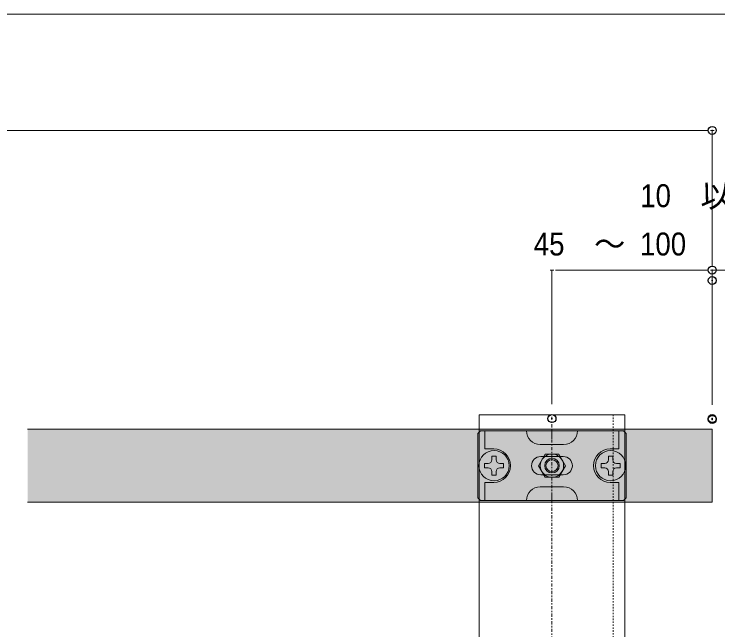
# Model space of a CAD drawing. Units: millimetres, scale not verified. Extents: x -1200 to 1200, y -500 to 500.
# Drawn here: x 969.76 to 1018.09, y 117.72 to 160 of the extents above; entities that cross this region are included whole.
import ezdxf
from ezdxf.enums import TextEntityAlignment as Align

# ---------------------------------------------------------------- set-up
doc = ezdxf.new("R2010")
doc.units = ezdxf.units.MM
doc.header["$LTSCALE"] = 1.1
doc.header["$PDMODE"] = 32
doc.header["$PDSIZE"] = 0.55
doc.linetypes.add('CHAIN1', pattern=[8, 5, -1, 1, -1])
doc.linetypes.add('DASHED1', pattern=[1.8, 1.2, -0.6])
for name, color, linetype, lineweight in [('0-0_一般', 7, 'Continuous', 9), ('0-1_0', 7, 'Continuous', 9), ('0-3_寸法', 7, 'Continuous', 9), ('0-4_ルーバー', 7, 'Continuous', 9), ('0-7_ストリンガー', 7, 'Continuous', 9), ('0-8_背面金物', 7, 'Continuous', 9)]:
    doc.layers.add(name, color=color, linetype=linetype, lineweight=lineweight)
doc.layers.add('0-6_ハッチング', color=254, linetype='Continuous')
doc.layers.add('0-A_Defpoints', color=7, linetype='Continuous')
doc.styles.add('Osaka', font='')
doc.styles.get('Osaka').set_extended_font_data('Osaka')

# ---------------------------------------------------------------- blocks, each defined once
blk = doc.blocks.new('シンボル-27')
at = {"layer": '0-7_ストリンガー'}
for p, q in [((-125, 1650), (-125, -1895)), ((125, 1650), (-125, 1650)), ((125, 1650), (125, -1900))]:
    blk.add_line(p, q, dxfattribs=at)
at = {"layer": '0-7_ストリンガー', "linetype": 'CHAIN1'}
blk.add_line((0, -1895), (0, 1650), dxfattribs=at)
at = {"layer": '0-7_ストリンガー', "linetype": 'DASHED1'}
blk.add_line((105, 1650), (105, -1895), dxfattribs=at)
blk = doc.blocks.new('グループ-1033-1')
at = {"layer": '0-8_背面金物'}
for p, q in [((141294.89, 180534.86), (141289.89, 180529.86)), ((141417.39, 180534.86), (141294.89, 180534.86)), ((141302.39, 180534.86), (141302.39, 180503.61)), ((141417.39, 180534.86), (141539.89, 180534.86)), ((141417.39, 180534.86), (141417.39, 180521.11)), ((141532.39, 180534.86), (141532.39, 180503.61)), ((141539.89, 180534.86), (141544.89, 180529.86)), ((141289.89, 180529.86), (141289.89, 180419.86)), ((141544.89, 180529.86), (141544.89, 180419.86)), ((141417.39, 180511.11), (141397.39, 180511.11)), ((141417.39, 180511.11), (141437.39, 180511.11)), ((141317.39, 180503.61), (141302.39, 180503.61)), ((141517.39, 180503.61), (141532.39, 180503.61)), ((141436.77, 180490.49), (141398.02, 180490.49)), ((141436.77, 180459.24), (141398.02, 180459.24)), ((141317.39, 180446.11), (141302.39, 180446.11)), ((141302.39, 180414.86), (141302.39, 180446.11)), ((141417.39, 180438.61), (141397.39, 180438.61)), ((141417.39, 180438.61), (141437.39, 180438.61)), ((141517.39, 180446.11), (141532.39, 180446.11)), ((141532.39, 180414.86), (141532.39, 180446.11)), ((141417.39, 180428.61), (141417.39, 180414.86)), ((141289.89, 180419.86), (141294.89, 180414.86)), ((141294.89, 180414.86), (141417.39, 180414.86)), ((141539.89, 180414.86), (141417.39, 180414.86)), ((141544.89, 180419.86), (141539.89, 180414.86))]:
    blk.add_line(p, q, dxfattribs=at)
for points in [[(141417.39, 180414.86), (141294.89, 180414.86), (141289.89, 180419.86)], [(141417.39, 180414.86), (141539.89, 180414.86), (141544.89, 180419.86)]]:
    blk.add_lwpolyline(points, dxfattribs=at)
for centre, radius, start, end in [((141397.39, 180534.86), 23.75, 180, 270), ((141437.39, 180534.86), 23.75, 270, 0), ((141317.39, 180474.86), 28.75, 0, 90), ((141517.39, 180474.86), 28.75, 90, 180), ((141398.02, 180474.86), 15.62, 90, 270), ((141436.77, 180474.86), 15.62, 270, 90), ((141317.39, 180474.86), 28.75, 270, 0), ((141517.39, 180474.86), 28.75, 180, 270), ((141397.39, 180414.86), 23.75, 90, 180), ((141437.39, 180414.86), 23.75, 0, 90)]:
    blk.add_arc(centre, radius, start, end, dxfattribs=at)
blk = doc.blocks.new('グループ-1034-1')
at = {"layer": '0-8_背面金物'}
for p, q in [((141405.84, 180494.86), (141394.3, 180474.86)), ((141428.94, 180494.86), (141405.84, 180494.86)), ((141440.48, 180474.86), (141428.94, 180494.86)), ((141394.3, 180474.86), (141405.84, 180454.86)), ((141428.94, 180454.86), (141440.48, 180474.86)), ((141405.84, 180454.86), (141428.94, 180454.86))]:
    blk.add_line(p, q, dxfattribs=at)
for radius in [20, 12.5, 10.34]:
    blk.add_circle((141417.39, 180474.86), radius, dxfattribs=at)
blk = doc.blocks.new('グループ-1035-1')
at = {"layer": '0-8_背面金物'}
blk.add_line((141307.97, 180478.61), (141301.72, 180478.61), dxfattribs=at)
for points in [[(141321.72, 180484.86), (141321.72, 180491.11), (141314.22, 180491.11), (141314.22, 180484.86)], [(141301.72, 180478.61), (141301.72, 180471.11), (141307.97, 180471.11)], [(141327.97, 180471.11), (141334.22, 180471.11), (141334.22, 180478.61), (141327.97, 180478.61)], [(141314.22, 180464.86), (141314.22, 180458.61), (141321.72, 180458.61), (141321.72, 180464.86)]]:
    blk.add_lwpolyline(points, dxfattribs=at)
blk.add_circle((141317.97, 180474.86), 26, dxfattribs=at)
for centre, start, end in [((141307.97, 180484.86), 270, 0), ((141327.97, 180484.86), 180, 270), ((141307.97, 180464.86), 0, 90), ((141327.97, 180464.86), 90, 180)]:
    blk.add_arc(centre, 6.25, start, end, dxfattribs=at)
blk = doc.blocks.new('グループ-1036-1')
at = {"layer": '0-8_背面金物'}
blk.add_line((141507.97, 180478.61), (141501.72, 180478.61), dxfattribs=at)
for points in [[(141521.72, 180484.86), (141521.72, 180491.11), (141514.22, 180491.11), (141514.22, 180484.86)], [(141501.72, 180478.61), (141501.72, 180471.11), (141507.97, 180471.11)], [(141527.97, 180471.11), (141534.22, 180471.11), (141534.22, 180478.61), (141527.97, 180478.61)], [(141514.22, 180464.86), (141514.22, 180458.61), (141521.72, 180458.61), (141521.72, 180464.86)]]:
    blk.add_lwpolyline(points, dxfattribs=at)
blk.add_circle((141517.97, 180474.86), 26, dxfattribs=at)
for centre, start, end in [((141507.97, 180484.86), 270, 0), ((141527.97, 180484.86), 180, 270), ((141507.97, 180464.86), 0, 90), ((141527.97, 180464.86), 90, 180)]:
    blk.add_arc(centre, 6.25, start, end, dxfattribs=at)
blk = doc.blocks.new('グループ-1037-1')
at = {"layer": '0-8_背面金物'}
for name in ['グループ-1033-1', 'グループ-1035-1', 'グループ-1036-1', 'グループ-1034-1']:
    blk.add_blockref(name, (0, 0), dxfattribs=at)
blk = doc.blocks.new('グループ-1053-1')
at = {"layer": '0-8_背面金物'}
blk.add_blockref('グループ-1037-1', (0, 0), dxfattribs=at)
blk = doc.blocks.new('_DOT')
at = {"layer": '0-1_0'}
for p, q in [((-2.5, 0), (-5, 0)), ((-1.25, 0), (1.25, 0))]:
    blk.add_line(p, q, dxfattribs=at)

msp = doc.modelspace()

# ---------------------------------------------------------------- linework, layer by layer
at = {"layer": '0-0_一般'}
msp.add_lwpolyline([(698.607, 160), (1098.607, 160), (1098.607, -100), (698.607, -100)], close=True, dxfattribs=at)
at = {"layer": '0-3_寸法'}
for p, q in [((842.196, 152.013), (1017.195, 152.013)), ((1017.696, 142.708), (1017.696, 152.013)), ((1006.696, 133.228), (1006.696, 142.426)), ((1007.196, 142.426), (1017.195, 142.426)), ((1017.195, 142.426), (1016.694, 142.426)), ((1017.696, 133.228), (1017.696, 142.426)), ((1017.696, 133.165), (1017.696, 142.426)), ((1019.696, 142.426), (1017.696, 142.426))]:
    msp.add_line(p, q, dxfattribs=at)
at = {"layer": '0-4_ルーバー'}
msp.add_lwpolyline([(970.696, 131.495), (1017.696, 131.495), (1017.696, 126.495), (970.696, 126.495)], dxfattribs=at)
at = {"layer": '0-6_ハッチング'}
msp.add_solid([(970.696, 126.495), (970.696, 131.495), (1017.696, 126.495), (1017.696, 131.495)], dxfattribs=at)
at = {"layer": '0-A_Defpoints'}
for p in [(1017.696, 152.013), (1017.696, 142.426), (1017.696, 141.708), (1006.696, 132.228), (1017.696, 132.228), (1017.696, 132.165)]:
    msp.add_point(p, dxfattribs=at)

# ---------------------------------------------------------------- block references
at = {"layer": '0-3_寸法', "xscale": 0.1001489, "yscale": 0.1001489}
for p in [(1017.696, 152.013), (1017.696, 142.426), (1017.696, 142.426)]:
    msp.add_blockref('_DOT', p, dxfattribs=at)
at = {"layer": '0-3_寸法', "xscale": 0.1001489, "yscale": 0.1001489, "rotation": 180}
msp.add_blockref('_DOT', (1006.696, 142.426), dxfattribs=at)
at = {"layer": '0-7_ストリンガー', "xscale": 0.04, "yscale": 0.04}
msp.add_blockref('シンボル-27', (1006.696, 66.495), dxfattribs=at)
at = {"layer": '0-8_背面金物', "xscale": 0.04, "yscale": 0.04}
msp.add_blockref('グループ-1053-1', (-4650, -7090), dxfattribs=at)

# ---------------------------------------------------------------- texts
at = {"layer": '0-3_寸法', "style": 'Osaka'}
for s, p in [('以上', (1016.89, 146.269)), ('～', (1009.582, 142.952))]:
    msp.add_text(s, height=1.576, dxfattribs=at).set_placement(p, align=Align.BOTTOM_LEFT)
at = {"layer": '0-3_寸法', "style": 'Osaka', "width": 0.9}
for s, p in [('10', (1012.754, 146.269)), ('45', (1005.445, 142.952)), ('100', (1012.741, 142.952))]:
    msp.add_text(s, height=1.576, dxfattribs=at).set_placement(p, align=Align.BOTTOM_LEFT)

doc.saveas('drawing.dxf')
